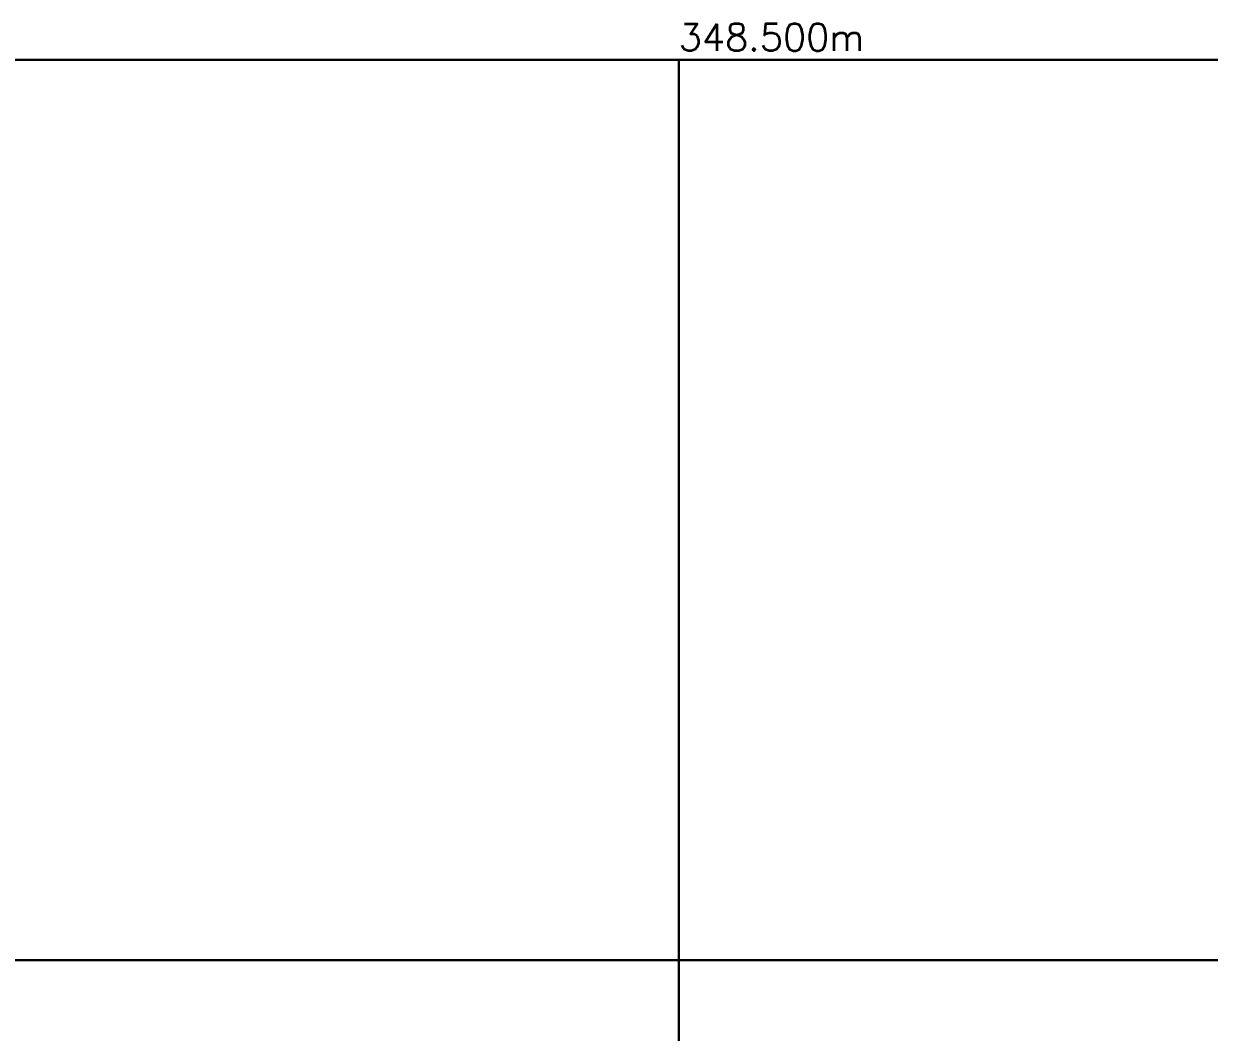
# Model space of a CAD drawing. Extents: x 34233638 to 35010029, y 7400000 to 8016345.
# Drawn here: x 34813638 to 34879451, y 7546000 to 7602000 of the extents above; entities that cross this region are included whole.
import ezdxf

# ---------------------------------------------------------------- set-up
doc = ezdxf.new("R2010")
doc.units = 0
doc.header["$LTSCALE"] = 6
doc.header["$MEASUREMENT"] = 0
doc.layers.get('0').update_dxf_attribs({"linetype": 'CONTINUOUS'})
for name, color, linetype in [('01-TEXTE', 51, 'CONTINUOUS'), ('X-BOITE', 169, 'CONTINUOUS'), ('X-BOITE-C1', 218, 'CONTINUOUS'), ('X-BOITE-PL', 248, 'CONTINUOUS'), ('X-COUPE1', 7, 'CONTINUOUS'), ('X-CUBE', 188, 'CONTINUOUS')]:
    doc.layers.add(name, color=color, linetype=linetype)
doc.styles.add('SIMPLEX', font='simplex')

# ---------------------------------------------------------------- blocks, each defined once
blk = doc.blocks.new('CUBEX')
at = {"layer": 'X-CUBE'}
for points in [[(0, 0, 50000), (50000, 0, 50000), (50000, 50000, 50000), (0, 50000, 50000)], [(0, 0, 0), (50000, 0, 0), (50000, 50000, 0), (0, 50000, 0)]]:
    blk.add_polyline3d(points, close=True, dxfattribs=at)
for points in [[(0, 50000, 0), (0, 50000, 50000), (50000, 50000, 50000), (50000, 50000, 0)], [(0, 0, 0), (0, 0, 50000), (50000, 0, 50000), (50000, 0, 0)]]:
    blk.add_polyline3d(points, dxfattribs=at)
blk = doc.blocks.new('CUBE1')
at = {"layer": 'X-CUBE'}
for p in [(300000, 150000, -50000), (300000, 150000, -100000), (350000, 150000, -50000), (350000, 150000, -100000), (300000, 100000, -50000), (300000, 100000, -100000), (350000, 100000, -50000), (350000, 100000, -100000)]:
    blk.add_blockref('CUBEX', p, dxfattribs=at)
blk = doc.blocks.new('BOITE1')
at = {"layer": 'X-BOITE'}
for points in [[(500000, 200000, -100000), (0, 200000, -100000)], [(500000, 200000, 0), (0, 200000, 0)]]:
    blk.add_polyline3d(points, dxfattribs=at)
at = {"layer": 'X-BOITE-C1'}
for points in [[(500000, 200000, -50000), (0, 200000, -50000)], [(350000, 200000, 0), (350000, 200000, -100000)]]:
    blk.add_polyline3d(points, dxfattribs=at)
at = {"layer": 'X-BOITE-PL'}
for points in [[(350000, 200000, -100000), (350000, 0, -100000)], [(0, 150000, -100000), (500000, 150000, -100000)]]:
    blk.add_polyline3d(points, dxfattribs=at)

msp = doc.modelspace()

# ---------------------------------------------------------------- linework, layer by layer
at = {"layer": 'X-COUPE1', "extrusion": (5.32184e-17, -1, 2.66092e-16)}
for p, q in [((34813078, 7600000, -22053), (34814038, 7600000, -22022)), ((34813078, 7600000, -22203), (34814038, 7600000, -22272)), ((34814038, 7600000, -22022), (34815006, 7600000, -22018)), ((34814038, 7600000, -22272), (34815006, 7600000, -22228)), ((34815006, 7600000, -22018), (34816282, 7600000, -21861)), ((34815006, 7600000, -22228), (34816282, 7600000, -22061)), ((34816282, 7600000, -21861), (34816522, 7600000, -21668)), ((34816282, 7600000, -22061), (34816522, 7600000, -22068)), ((34816522, 7600000, -21668), (34818289, 7600000, -21884)), ((34816522, 7600000, -22068), (34818491, 7600000, -22118)), ((34818289, 7600000, -21884), (34818348, 7600000, -21812)), ((34818348, 7600000, -21812), (34818760, 7600000, -21726)), ((34818491, 7600000, -22118), (34818621, 7600000, -22085)), ((34818621, 7600000, -22085), (34818756, 7600000, -21936)), ((34818756, 7600000, -21936), (34821399, 7600000, -22307)), ((34818760, 7600000, -21726), (34821399, 7600000, -21907)), ((34821399, 7600000, -21907), (34822549, 7600000, -21795)), ((34821399, 7600000, -22307), (34822549, 7600000, -22195)), ((34822434, 7600000, -22000), (34822182, 7600000, -22200)), ((34822434, 7600000, -22140), (34822182, 7600000, -22380)), ((34822182, 7600000, -22200), (34822536, 7600000, -22040)), ((34822182, 7600000, -22380), (34822536, 7600000, -22240)), ((34823349, 7600000, -21706), (34822434, 7600000, -22000)), ((34823349, 7600000, -22006), (34822434, 7600000, -22140)), ((34822536, 7600000, -22040), (34823302, 7600000, -22008)), ((34822536, 7600000, -22240), (34823302, 7600000, -22178)), ((34822549, 7600000, -21795), (34823349, 7600000, -21706)), ((34822549, 7600000, -22195), (34823349, 7600000, -22006)), ((34823302, 7600000, -22008), (34824458, 7600000, -22131)), ((34823302, 7600000, -22178), (34824458, 7600000, -22251)), ((34824458, 7600000, -22131), (34825100, 7600000, -22002)), ((34824458, 7600000, -22251), (34825100, 7600000, -22142)), ((34825100, 7600000, -22002), (34825787, 7600000, -22142)), ((34825100, 7600000, -22142), (34825787, 7600000, -22232)), ((34825787, 7600000, -22142), (34827257, 7600000, -22062)), ((34825787, 7600000, -22232), (34827257, 7600000, -22312)), ((34827257, 7600000, -22062), (34827684, 7600000, -22062)), ((34827257, 7600000, -22312), (34827684, 7600000, -22212)), ((34827684, 7600000, -22062), (34828702, 7600000, -22112)), ((34827684, 7600000, -22212), (34828702, 7600000, -22262)), ((34828702, 7600000, -22112), (34829064, 7600000, -22112)), ((34828702, 7600000, -22262), (34829064, 7600000, -22182)), ((34829064, 7600000, -22112), (34829423, 7600000, -22109)), ((34829064, 7600000, -22182), (34829423, 7600000, -22179)), ((34829423, 7600000, -22109), (34830098, 7600000, -22108)), ((34829423, 7600000, -22179), (34830063, 7600000, -22143)), ((34830063, 7600000, -22143), (34830063, 7600000, -22272)), ((34830063, 7600000, -22272), (34838435, 7600000, -22298)), ((34830098, 7600000, -22108), (34830112, 7600000, -22223)), ((34830112, 7600000, -22223), (34838435, 7600000, -22228)), ((34838435, 7600000, -22228), (34840951, 7600000, -22218)), ((34838435, 7600000, -22298), (34840951, 7600000, -22278)), ((34840951, 7600000, -22218), (34843514, 7600000, -21881)), ((34840951, 7600000, -22278), (34843514, 7600000, -22001)), ((34843514, 7600000, -21881), (34846149, 7600000, -21394)), ((34843514, 7600000, -22001), (34846149, 7600000, -21694)), ((34846149, 7600000, -21394), (34848353, 7600000, -21277)), ((34846149, 7600000, -21694), (34848353, 7600000, -21577)), ((34848353, 7600000, -21277), (34851019, 7600000, -21024)), ((34848353, 7600000, -21577), (34851019, 7600000, -21244)), ((34851019, 7600000, -21024), (34851908, 7600000, -20855)), ((34851019, 7600000, -21244), (34851908, 7600000, -21025)), ((34851183, 7600000, -21006), (34851114, 7600000, -20947)), ((34851183, 7600000, -21196), (34851114, 7600000, -21057)), ((34851114, 7600000, -20947), (34851616, 7600000, -20960)), ((34851114, 7600000, -21057), (34851616, 7600000, -21110)), ((34851908, 7600000, -20855), (34851183, 7600000, -21006)), ((34851908, 7600000, -21025), (34851183, 7600000, -21196)), ((34851616, 7600000, -20960), (34852174, 7600000, -20919)), ((34851616, 7600000, -21110), (34852174, 7600000, -21019)), ((34852174, 7600000, -20919), (34852927, 7600000, -20837)), ((34852174, 7600000, -21019), (34852927, 7600000, -20937)), ((34852927, 7600000, -20837), (34854549, 7600000, -20583)), ((34852927, 7600000, -20937), (34854549, 7600000, -20653)), ((34854549, 7600000, -20583), (34855903, 7600000, -20479)), ((34854549, 7600000, -20653), (34855903, 7600000, -20649)), ((34855903, 7600000, -20479), (34857435, 7600000, -20402)), ((34855903, 7600000, -20649), (34857435, 7600000, -20512)), ((34857435, 7600000, -20402), (34857812, 7600000, -20330)), ((34857435, 7600000, -20512), (34857812, 7600000, -20460)), ((34857812, 7600000, -20330), (34858130, 7600000, -20338)), ((34857812, 7600000, -20460), (34858130, 7600000, -20448)), ((34858130, 7600000, -20338), (34860355, 7600000, -19748)), ((34858130, 7600000, -20448), (34860355, 7600000, -19928)), ((34860355, 7600000, -19748), (34862572, 7600000, -19173)), ((34860355, 7600000, -19928), (34862572, 7600000, -19333)), ((34862572, 7600000, -19173), (34863106, 7600000, -19041)), ((34862572, 7600000, -19333), (34863106, 7600000, -19251)), ((34863106, 7600000, -19041), (34864712, 7600000, -18672)), ((34863106, 7600000, -19251), (34864712, 7600000, -18882)), ((34864712, 7600000, -18672), (34865976, 7600000, -18584)), ((34864712, 7600000, -18882), (34865976, 7600000, -18794)), ((34865976, 7600000, -18584), (34868936, 7600000, -18285)), ((34865976, 7600000, -18794), (34868936, 7600000, -18435)), ((34868936, 7600000, -18285), (34869642, 7600000, -18301)), ((34868936, 7600000, -18435), (34869642, 7600000, -18451)), ((34869642, 7600000, -18301), (34873116, 7600000, -17874)), ((34869642, 7600000, -18451), (34873116, 7600000, -18074)), ((34873116, 7600000, -17874), (34874979, 7600000, -17614)), ((34873116, 7600000, -18074), (34874979, 7600000, -17864)), ((34874979, 7600000, -17614), (34876073, 7600000, -17502)), ((34874979, 7600000, -17864), (34876073, 7600000, -17712)), ((34876073, 7600000, -17502), (34878561, 7600000, -17108)), ((34876073, 7600000, -17712), (34878561, 7600000, -17318)), ((34878561, 7600000, -17108), (34880389, 7600000, -16621)), ((34878561, 7600000, -17318), (34880389, 7600000, -16921))]:
    msp.add_line(p, q, dxfattribs=at)

# ---------------------------------------------------------------- block references
for name in ['CUBE1', 'BOITE1']:
    msp.add_blockref(name, (34500000, 7400000))

# ---------------------------------------------------------------- texts
at = {"layer": '01-TEXTE', "color": 7, "style": 'SIMPLEX'}
msp.add_text('348.500m', height=1500, dxfattribs=at).set_placement((34850000, 7600500, 0))

doc.saveas('drawing.dxf')
